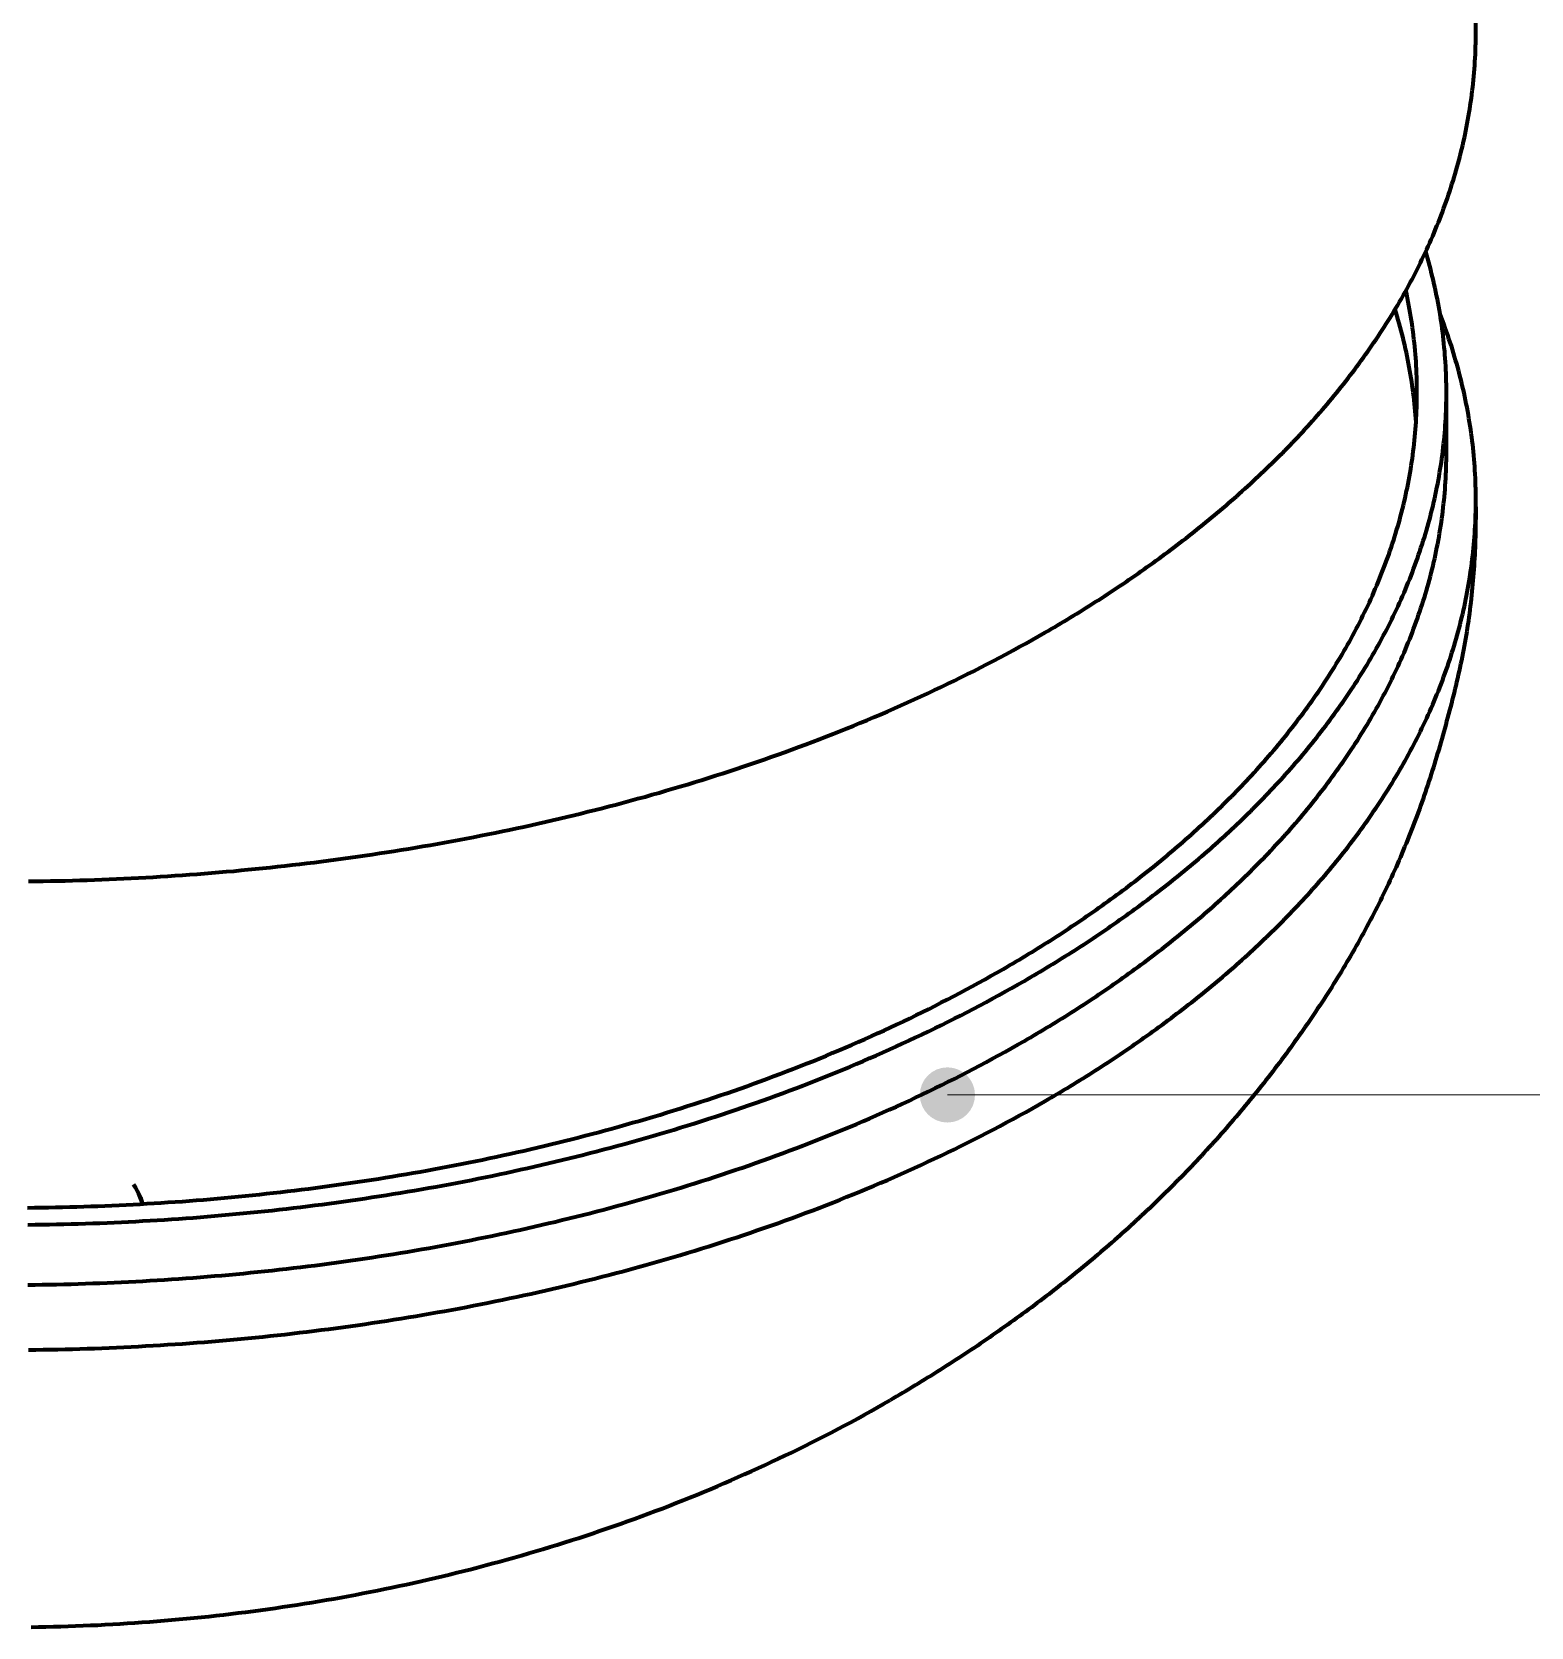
# Model space of a CAD drawing. Header units: millimetres. Extents: x 0 to 420, y 0 to 297.
# Drawn here: x 140.45 to 173.05, y 45.89 to 80.58 of the extents above; entities that cross this region are included whole.
import ezdxf

# ---------------------------------------------------------------- set-up
doc = ezdxf.new("R2010")
doc.units = ezdxf.units.MM
doc.layers.add('01-VISIBLE', color=7, linetype='CONTINUOUS', lineweight=70)
doc.layers.add('08-FINA', color=5, linetype='CONTINUOUS', lineweight=18)

msp = doc.modelspace()

# ---------------------------------------------------------------- hatches: boundary and pattern name
at = {"layer": '08-FINA'}
h = msp.add_hatch(color=7, dxfattribs=at)
h.dxf.hatch_style = 1
edge = h.paths.add_edge_path()
edge.add_arc((160.356, 57.464), 0.6, 0, 360)

# ---------------------------------------------------------------- linework, layer by layer
at = {"layer": '01-VISIBLE'}
for p, q in [((171.847, 80.583), (171.847, 185.095)), ((171.207, 71.438), (171.207, 72.745))]:
    msp.add_line(p, q, dxfattribs=at)
for points in [[(162.475, 67.519), (162.544, 67.559), (162.613, 67.6), (162.682, 67.64), (162.752, 67.681), (162.82, 67.722), (162.889, 67.763), (162.958, 67.804), (163.027, 67.846), (163.095, 67.888), (163.164, 67.93), (163.232, 67.972), (163.3, 68.014), (163.368, 68.056), (163.436, 68.099), (163.504, 68.142), (163.571, 68.185), (163.639, 68.228), (163.706, 68.271), (163.774, 68.315), (163.841, 68.359), (163.908, 68.403), (163.975, 68.447), (164.041, 68.491), (164.108, 68.536), (164.175, 68.581), (164.241, 68.626), (164.307, 68.671), (164.373, 68.716), (164.439, 68.762), (164.505, 68.808), (164.571, 68.854), (164.636, 68.9), (164.702, 68.946), (164.767, 68.993), (164.832, 69.04), (164.897, 69.087), (164.962, 69.134), (165.026, 69.181), (165.091, 69.229), (165.155, 69.277), (165.219, 69.325), (165.283, 69.373), (165.347, 69.422), (165.411, 69.47), (165.475, 69.519), (165.538, 69.568), (165.601, 69.618), (165.664, 69.667), (165.727, 69.717), (165.79, 69.767), (165.852, 69.817), (165.915, 69.867), (165.977, 69.918), (166.039, 69.969), (166.101, 70.02), (166.162, 70.071), (166.224, 70.123), (166.285, 70.174), (166.346, 70.226), (166.407, 70.278), (166.468, 70.331), (166.528, 70.383), (166.589, 70.436), (166.649, 70.489), (166.709, 70.542), (166.769, 70.596), (166.828, 70.65), (166.887, 70.704), (166.947, 70.758), (167.006, 70.812), (167.064, 70.867), (167.123, 70.922), (167.181, 70.977), (167.239, 71.032), (167.297, 71.087), (167.355, 71.143), (167.412, 71.199), (167.469, 71.255), (167.526, 71.312), (167.583, 71.368), (167.639, 71.425), (167.696, 71.483), (167.752, 71.54), (167.807, 71.598), (167.863, 71.655), (167.918, 71.713), (167.973, 71.772), (168.028, 71.83), (168.083, 71.889), (168.137, 71.948), (168.191, 72.007), (168.245, 72.067), (168.298, 72.127), (168.351, 72.187), (168.404, 72.247), (168.457, 72.307), (168.509, 72.368), (168.562, 72.429), (168.613, 72.49), (168.665, 72.551), (168.716, 72.613), (168.767, 72.675), (168.818, 72.737), (168.868, 72.799), (168.918, 72.862), (168.968, 72.925), (169.018, 72.988), (169.067, 73.051), (169.116, 73.115), (169.164, 73.178), (169.213, 73.242), (169.261, 73.307), (169.308, 73.371), (169.356, 73.436), (169.403, 73.501), (169.449, 73.566), (169.496, 73.632), (169.541, 73.697), (169.587, 73.763), (169.632, 73.829), (169.677, 73.896), (169.722, 73.962), (169.766, 74.029), (169.81, 74.096), (169.853, 74.164), (169.897, 74.231), (169.939, 74.299), (169.982, 74.367), (170.024, 74.436), (170.065, 74.504), (170.107, 74.573), (170.147, 74.642), (170.188, 74.711), (170.228, 74.781), (170.268, 74.85), (170.307, 74.92), (170.346, 74.99), (170.384, 75.061), (170.422, 75.131), (170.46, 75.202), (170.497, 75.273), (170.534, 75.344), (170.57, 75.416), (170.606, 75.488), (170.641, 75.559), (170.676, 75.632), (170.711, 75.704), (170.745, 75.777), (170.779, 75.849), (170.812, 75.922), (170.845, 75.995), (170.877, 76.069), (170.909, 76.142), (170.94, 76.216), (170.971, 76.29), (171.002, 76.364), (171.032, 76.439), (171.061, 76.513), (171.09, 76.588), (171.119, 76.663), (171.147, 76.738), (171.174, 76.814), (171.201, 76.889), (171.227, 76.965), (171.253, 77.041), (171.279, 77.117), (171.304, 77.193), (171.328, 77.269), (171.352, 77.346), (171.375, 77.422), (171.398, 77.499), (171.421, 77.576), (171.442, 77.653), (171.464, 77.731), (171.484, 77.808), (171.504, 77.886), (171.524, 77.964), (171.543, 78.042), (171.561, 78.12), (171.579, 78.198), (171.597, 78.276), (171.613, 78.354), (171.63, 78.433), (171.645, 78.512), (171.66, 78.59), (171.675, 78.669), (171.689, 78.748), (171.702, 78.827), (171.715, 78.906), (171.727, 78.986), (171.739, 79.065), (171.75, 79.144), (171.76, 79.224), (171.77, 79.303), (171.78, 79.383), (171.788, 79.463), (171.796, 79.543), (171.804, 79.622), (171.811, 79.702), (171.817, 79.782), (171.823, 79.862), (171.828, 79.942), (171.832, 80.022), (171.836, 80.102), (171.84, 80.182), (171.842, 80.263), (171.844, 80.343), (171.846, 80.423), (171.847, 80.503), (171.847, 80.583)], [(171.207, 72.745), (171.207, 72.826), (171.206, 72.908), (171.204, 72.99), (171.202, 73.071), (171.199, 73.153), (171.196, 73.234), (171.192, 73.316), (171.187, 73.397), (171.181, 73.479), (171.175, 73.56), (171.169, 73.641), (171.161, 73.723), (171.154, 73.804), (171.145, 73.885), (171.136, 73.966), (171.126, 74.047), (171.116, 74.128), (171.105, 74.209), (171.093, 74.29), (171.081, 74.37), (171.068, 74.451), (171.054, 74.531), (171.04, 74.612), (171.025, 74.692), (171.01, 74.772), (170.994, 74.852), (170.978, 74.932), (170.96, 75.012), (170.943, 75.091), (170.924, 75.171), (170.905, 75.25), (170.886, 75.33), (170.866, 75.409), (170.845, 75.488), (170.824, 75.566), (170.802, 75.645), (170.78, 75.724), (170.757, 75.802)], [(170.567, 72.745), (170.567, 72.827), (170.566, 72.91), (170.564, 72.993), (170.562, 73.075), (170.559, 73.158), (170.555, 73.24), (170.551, 73.323), (170.546, 73.405), (170.54, 73.487), (170.534, 73.57), (170.527, 73.652), (170.519, 73.734), (170.511, 73.816), (170.502, 73.898), (170.493, 73.98), (170.482, 74.062), (170.471, 74.144), (170.46, 74.226), (170.448, 74.308), (170.435, 74.389), (170.421, 74.471), (170.407, 74.552), (170.393, 74.633), (170.377, 74.714), (170.361, 74.795), (170.345, 74.876), (170.327, 74.957)], [(170.546, 72.092), (170.541, 72.172), (170.535, 72.253), (170.528, 72.333), (170.521, 72.414), (170.513, 72.494), (170.504, 72.574), (170.495, 72.655), (170.485, 72.735), (170.475, 72.815), (170.463, 72.895), (170.452, 72.975), (170.439, 73.055), (170.426, 73.134), (170.413, 73.214), (170.399, 73.293), (170.384, 73.373), (170.369, 73.452), (170.353, 73.531), (170.336, 73.61), (170.319, 73.689), (170.301, 73.768), (170.283, 73.847), (170.264, 73.925), (170.244, 74.003), (170.224, 74.082), (170.203, 74.16), (170.182, 74.238), (170.16, 74.315), (170.138, 74.393), (170.115, 74.47), (170.091, 74.548)], [(171.847, 70.393), (171.847, 70.475), (171.846, 70.556), (171.844, 70.637), (171.842, 70.719), (171.839, 70.8), (171.836, 70.881), (171.832, 70.962), (171.827, 71.044), (171.822, 71.125), (171.816, 71.206), (171.81, 71.287), (171.803, 71.368), (171.795, 71.449), (171.787, 71.53), (171.778, 71.611), (171.768, 71.691), (171.758, 71.772), (171.747, 71.853), (171.736, 71.933), (171.724, 72.014), (171.711, 72.094), (171.698, 72.174), (171.684, 72.255), (171.67, 72.335), (171.655, 72.415), (171.64, 72.494), (171.623, 72.574), (171.607, 72.654), (171.59, 72.733), (171.572, 72.812), (171.553, 72.892), (171.534, 72.971), (171.515, 73.05), (171.495, 73.129), (171.474, 73.207), (171.453, 73.286), (171.431, 73.364), (171.408, 73.442), (171.386, 73.52), (171.362, 73.598), (171.338, 73.676), (171.314, 73.753), (171.288, 73.831), (171.263, 73.908), (171.237, 73.985), (171.21, 74.062), (171.183, 74.138), (171.155, 74.215), (171.127, 74.291), (171.098, 74.367), (171.069, 74.443)], [(161.57, 60.203), (161.639, 60.244), (161.708, 60.284), (161.777, 60.324), (161.846, 60.365), (161.915, 60.406), (161.983, 60.447), (162.052, 60.488), (162.12, 60.53), (162.189, 60.571), (162.257, 60.613), (162.325, 60.655), (162.393, 60.698), (162.461, 60.74), (162.528, 60.783), (162.596, 60.826), (162.663, 60.869), (162.731, 60.912), (162.798, 60.955), (162.865, 60.999), (162.932, 61.043), (162.999, 61.087), (163.065, 61.131), (163.132, 61.176), (163.198, 61.22), (163.265, 61.265), (163.331, 61.31), (163.397, 61.356), (163.462, 61.401), (163.528, 61.447), (163.594, 61.493), (163.659, 61.539), (163.724, 61.585), (163.789, 61.632), (163.854, 61.679), (163.919, 61.726), (163.984, 61.773), (164.048, 61.82), (164.112, 61.868), (164.176, 61.916), (164.24, 61.964), (164.304, 62.012), (164.368, 62.061), (164.431, 62.109), (164.495, 62.158), (164.558, 62.208), (164.621, 62.257), (164.684, 62.307), (164.746, 62.356), (164.809, 62.406), (164.871, 62.457), (164.933, 62.507), (164.995, 62.558), (165.056, 62.609), (165.118, 62.66), (165.179, 62.712), (165.24, 62.763), (165.301, 62.815), (165.362, 62.867), (165.423, 62.92), (165.483, 62.972), (165.543, 63.025), (165.603, 63.078), (165.663, 63.131), (165.722, 63.185), (165.782, 63.238), (165.841, 63.292), (165.9, 63.346), (165.958, 63.401), (166.017, 63.456), (166.075, 63.51), (166.133, 63.566), (166.191, 63.621), (166.248, 63.677), (166.306, 63.732), (166.363, 63.789), (166.419, 63.845), (166.476, 63.901), (166.532, 63.958), (166.589, 64.015), (166.644, 64.073), (166.7, 64.13), (166.755, 64.188), (166.811, 64.246), (166.865, 64.304), (166.92, 64.363), (166.974, 64.421), (167.028, 64.48), (167.082, 64.54), (167.136, 64.599), (167.189, 64.659), (167.242, 64.719), (167.295, 64.779), (167.347, 64.84), (167.399, 64.9), (167.451, 64.961), (167.502, 65.023), (167.554, 65.084), (167.605, 65.146), (167.655, 65.208), (167.706, 65.27), (167.756, 65.332), (167.805, 65.395), (167.855, 65.458), (167.904, 65.521), (167.953, 65.585), (168.001, 65.648), (168.049, 65.712), (168.097, 65.777), (168.144, 65.841), (168.191, 65.906), (168.238, 65.971), (168.285, 66.036), (168.331, 66.101), (168.376, 66.167), (168.422, 66.233), (168.467, 66.299), (168.511, 66.365), (168.556, 66.432), (168.599, 66.499), (168.643, 66.566), (168.686, 66.634), (168.729, 66.701), (168.771, 66.769), (168.813, 66.837), (168.855, 66.906), (168.896, 66.974), (168.937, 67.043), (168.977, 67.112), (169.017, 67.182), (169.056, 67.251), (169.096, 67.321), (169.134, 67.391), (169.172, 67.461), (169.21, 67.532), (169.248, 67.603), (169.285, 67.674), (169.321, 67.745), (169.357, 67.816), (169.393, 67.888), (169.428, 67.96), (169.463, 68.032), (169.497, 68.104), (169.531, 68.177), (169.564, 68.249), (169.597, 68.322), (169.629, 68.396), (169.661, 68.469), (169.693, 68.543), (169.723, 68.616), (169.754, 68.691), (169.784, 68.765), (169.813, 68.839), (169.842, 68.914), (169.87, 68.989), (169.898, 69.064), (169.926, 69.139), (169.952, 69.214), (169.979, 69.29), (170.004, 69.366), (170.03, 69.442), (170.054, 69.518), (170.079, 69.594), (170.102, 69.67), (170.125, 69.747), (170.148, 69.824), (170.17, 69.901), (170.191, 69.978), (170.212, 70.055), (170.232, 70.133), (170.252, 70.21), (170.271, 70.288), (170.29, 70.366), (170.308, 70.444), (170.325, 70.522), (170.342, 70.6), (170.358, 70.678), (170.374, 70.757), (170.389, 70.835), (170.403, 70.914), (170.417, 70.993), (170.43, 71.072), (170.443, 71.151), (170.455, 71.23), (170.466, 71.309), (170.477, 71.388), (170.487, 71.468), (170.497, 71.547), (170.506, 71.627), (170.514, 71.706), (170.522, 71.786), (170.529, 71.866), (170.536, 71.945), (170.542, 72.025), (170.547, 72.105), (170.552, 72.185), (170.556, 72.265), (170.559, 72.345), (170.562, 72.425), (170.564, 72.505), (170.566, 72.585), (170.567, 72.665), (170.567, 72.745)], [(162.022, 59.942), (162.091, 59.982), (162.161, 60.023), (162.23, 60.063), (162.299, 60.104), (162.368, 60.145), (162.436, 60.186), (162.505, 60.227), (162.573, 60.269), (162.642, 60.31), (162.71, 60.352), (162.778, 60.394), (162.846, 60.437), (162.914, 60.479), (162.982, 60.522), (163.05, 60.564), (163.117, 60.607), (163.185, 60.651), (163.252, 60.694), (163.319, 60.738), (163.386, 60.782), (163.453, 60.826), (163.52, 60.87), (163.587, 60.914), (163.653, 60.959), (163.72, 61.004), (163.786, 61.049), (163.852, 61.094), (163.918, 61.14), (163.984, 61.185), (164.049, 61.231), (164.115, 61.277), (164.18, 61.323), (164.246, 61.37), (164.311, 61.417), (164.376, 61.463), (164.44, 61.511), (164.505, 61.558), (164.569, 61.605), (164.634, 61.653), (164.698, 61.701), (164.762, 61.749), (164.826, 61.798), (164.889, 61.846), (164.953, 61.895), (165.016, 61.944), (165.079, 61.993), (165.142, 62.043), (165.205, 62.093), (165.268, 62.142), (165.33, 62.193), (165.393, 62.243), (165.455, 62.293), (165.517, 62.344), (165.579, 62.395), (165.64, 62.446), (165.702, 62.498), (165.763, 62.55), (165.824, 62.602), (165.885, 62.654), (165.945, 62.706), (166.006, 62.759), (166.066, 62.811), (166.126, 62.864), (166.186, 62.918), (166.245, 62.971), (166.305, 63.025), (166.364, 63.079), (166.423, 63.133), (166.482, 63.187), (166.541, 63.242), (166.599, 63.297), (166.657, 63.352), (166.715, 63.407), (166.773, 63.463), (166.83, 63.519), (166.887, 63.575), (166.944, 63.631), (167.001, 63.687), (167.058, 63.744), (167.114, 63.801), (167.17, 63.858), (167.226, 63.916), (167.281, 63.974), (167.337, 64.031), (167.392, 64.09), (167.447, 64.148), (167.501, 64.207), (167.556, 64.266), (167.61, 64.325), (167.663, 64.384), (167.717, 64.444), (167.77, 64.504), (167.823, 64.564), (167.876, 64.624), (167.928, 64.685), (167.98, 64.745), (168.032, 64.806), (168.084, 64.868), (168.135, 64.929), (168.186, 64.991), (168.237, 65.053), (168.287, 65.115), (168.337, 65.178), (168.387, 65.241), (168.436, 65.304), (168.485, 65.367), (168.534, 65.43), (168.583, 65.494), (168.631, 65.558), (168.679, 65.622), (168.726, 65.687), (168.774, 65.752), (168.82, 65.817), (168.867, 65.882), (168.913, 65.947), (168.959, 66.013), (169.004, 66.079), (169.05, 66.145), (169.094, 66.211), (169.139, 66.278), (169.183, 66.345), (169.226, 66.412), (169.27, 66.48), (169.313, 66.547), (169.355, 66.615), (169.397, 66.683), (169.439, 66.752), (169.481, 66.82), (169.522, 66.889), (169.562, 66.958), (169.602, 67.027), (169.642, 67.097), (169.682, 67.166), (169.721, 67.236), (169.759, 67.307), (169.797, 67.377), (169.835, 67.448), (169.872, 67.519), (169.909, 67.59), (169.946, 67.661), (169.982, 67.733), (170.017, 67.804), (170.052, 67.876), (170.087, 67.949), (170.121, 68.021), (170.155, 68.094), (170.188, 68.167), (170.221, 68.24), (170.253, 68.313), (170.285, 68.387), (170.316, 68.46), (170.347, 68.534), (170.378, 68.608), (170.408, 68.683), (170.437, 68.757), (170.466, 68.832), (170.494, 68.907), (170.522, 68.982), (170.55, 69.057), (170.577, 69.132), (170.603, 69.208), (170.629, 69.284), (170.654, 69.36), (170.679, 69.436), (170.703, 69.512), (170.727, 69.589), (170.75, 69.666), (170.773, 69.742), (170.795, 69.819), (170.817, 69.897), (170.838, 69.974), (170.858, 70.051), (170.878, 70.129), (170.897, 70.207), (170.916, 70.284), (170.935, 70.362), (170.952, 70.441), (170.969, 70.519), (170.986, 70.597), (171.002, 70.676), (171.017, 70.754), (171.032, 70.833), (171.046, 70.912), (171.06, 70.991), (171.073, 71.07), (171.085, 71.149), (171.097, 71.228), (171.108, 71.308), (171.119, 71.387), (171.129, 71.466), (171.138, 71.546), (171.147, 71.626), (171.155, 71.705), (171.163, 71.785), (171.17, 71.865), (171.177, 71.945), (171.182, 72.025), (171.188, 72.104), (171.192, 72.184), (171.196, 72.264), (171.2, 72.344), (171.202, 72.425), (171.204, 72.505), (171.206, 72.585), (171.207, 72.665), (171.207, 72.745)], [(162.022, 58.636), (162.091, 58.676), (162.161, 58.716), (162.23, 58.757), (162.299, 58.798), (162.368, 58.838), (162.436, 58.88), (162.505, 58.921), (162.573, 58.962), (162.642, 59.004), (162.71, 59.046), (162.778, 59.088), (162.846, 59.13), (162.914, 59.173), (162.982, 59.215), (163.05, 59.258), (163.117, 59.301), (163.185, 59.344), (163.252, 59.388), (163.319, 59.431), (163.386, 59.475), (163.453, 59.519), (163.52, 59.563), (163.587, 59.608), (163.653, 59.653), (163.72, 59.697), (163.786, 59.742), (163.852, 59.788), (163.918, 59.833), (163.984, 59.879), (164.049, 59.925), (164.115, 59.971), (164.18, 60.017), (164.246, 60.063), (164.311, 60.11), (164.376, 60.157), (164.44, 60.204), (164.505, 60.252), (164.569, 60.299), (164.634, 60.347), (164.698, 60.395), (164.762, 60.443), (164.826, 60.491), (164.889, 60.54), (164.953, 60.589), (165.016, 60.638), (165.079, 60.687), (165.142, 60.736), (165.205, 60.786), (165.268, 60.836), (165.33, 60.886), (165.393, 60.937), (165.455, 60.987), (165.517, 61.038), (165.579, 61.089), (165.64, 61.14), (165.702, 61.192), (165.763, 61.243), (165.824, 61.295), (165.885, 61.347), (165.945, 61.4), (166.006, 61.452), (166.066, 61.505), (166.126, 61.558), (166.186, 61.611), (166.245, 61.665), (166.305, 61.718), (166.364, 61.772), (166.423, 61.827), (166.482, 61.881), (166.541, 61.936), (166.599, 61.99), (166.657, 62.046), (166.715, 62.101), (166.773, 62.156), (166.83, 62.212), (166.887, 62.268), (166.944, 62.325), (167.001, 62.381), (167.058, 62.438), (167.114, 62.495), (167.17, 62.552), (167.226, 62.609), (167.281, 62.667), (167.337, 62.725), (167.392, 62.783), (167.447, 62.842), (167.501, 62.9), (167.556, 62.959), (167.61, 63.018), (167.663, 63.078), (167.717, 63.137), (167.77, 63.197), (167.823, 63.257), (167.876, 63.318), (167.928, 63.378), (167.98, 63.439), (168.032, 63.5), (168.084, 63.561), (168.135, 63.623), (168.186, 63.685), (168.237, 63.747), (168.287, 63.809), (168.337, 63.872), (168.387, 63.934), (168.436, 63.997), (168.485, 64.061), (168.534, 64.124), (168.583, 64.188), (168.631, 64.252), (168.679, 64.316), (168.726, 64.38), (168.774, 64.445), (168.82, 64.51), (168.867, 64.575), (168.913, 64.641), (168.959, 64.707), (169.004, 64.772), (169.05, 64.839), (169.094, 64.905), (169.139, 64.972), (169.183, 65.039), (169.226, 65.106), (169.27, 65.173), (169.313, 65.241), (169.355, 65.309), (169.397, 65.377), (169.439, 65.445), (169.481, 65.514), (169.522, 65.582), (169.562, 65.652), (169.602, 65.721), (169.642, 65.79), (169.682, 65.86), (169.721, 65.93), (169.759, 66), (169.797, 66.071), (169.835, 66.141), (169.872, 66.212), (169.909, 66.283), (169.946, 66.355), (169.982, 66.426), (170.017, 66.498), (170.052, 66.57), (170.087, 66.642), (170.121, 66.715), (170.155, 66.787), (170.188, 66.86), (170.221, 66.933), (170.253, 67.007), (170.285, 67.08), (170.316, 67.154), (170.347, 67.228), (170.378, 67.302), (170.408, 67.376), (170.437, 67.451), (170.466, 67.525), (170.494, 67.6), (170.522, 67.675), (170.55, 67.751), (170.577, 67.826), (170.603, 67.902), (170.629, 67.978), (170.654, 68.054), (170.679, 68.13), (170.703, 68.206), (170.727, 68.283), (170.75, 68.359), (170.773, 68.436), (170.795, 68.513), (170.817, 68.59), (170.838, 68.667), (170.858, 68.745), (170.878, 68.822), (170.897, 68.9), (170.916, 68.978), (170.935, 69.056), (170.952, 69.134), (170.969, 69.212), (170.986, 69.291), (171.002, 69.369), (171.017, 69.448), (171.032, 69.527), (171.046, 69.605), (171.06, 69.684), (171.073, 69.763), (171.085, 69.843), (171.097, 69.922), (171.108, 70.001), (171.119, 70.081), (171.129, 70.16), (171.138, 70.24), (171.147, 70.319), (171.155, 70.399), (171.163, 70.479), (171.17, 70.558), (171.177, 70.638), (171.182, 70.718), (171.188, 70.798), (171.192, 70.878), (171.196, 70.958), (171.2, 71.038), (171.202, 71.118), (171.204, 71.198), (171.206, 71.278), (171.207, 71.358), (171.207, 71.438)], [(171.846, 70.252), (171.846, 70.172), (171.845, 70.092), (171.844, 70.012), (171.843, 69.932), (171.842, 69.852), (171.84, 69.772), (171.839, 69.692), (171.837, 69.612), (171.834, 69.532), (171.832, 69.452), (171.829, 69.372), (171.825, 69.292), (171.822, 69.212), (171.817, 69.132), (171.813, 69.052), (171.808, 68.972), (171.803, 68.892), (171.797, 68.813), (171.791, 68.733), (171.784, 68.653), (171.777, 68.573), (171.77, 68.494), (171.762, 68.414), (171.754, 68.334), (171.745, 68.255), (171.736, 68.175), (171.727, 68.096), (171.717, 68.016), (171.707, 67.937), (171.696, 67.858), (171.685, 67.778), (171.673, 67.699), (171.661, 67.62), (171.648, 67.541), (171.636, 67.462), (171.622, 67.383), (171.608, 67.304), (171.594, 67.226), (171.579, 67.147), (171.564, 67.069), (171.548, 66.99), (171.532, 66.912), (171.516, 66.833), (171.499, 66.755), (171.482, 66.677), (171.464, 66.599), (171.447, 66.521), (171.428, 66.443), (171.41, 66.365), (171.391, 66.287), (171.372, 66.21), (171.353, 66.132), (171.333, 66.054), (171.314, 65.977), (171.294, 65.899), (171.273, 65.822), (171.253, 65.744), (171.233, 65.667), (171.212, 65.59), (171.191, 65.512), (171.17, 65.435), (171.148, 65.358), (171.127, 65.281), (171.105, 65.204), (171.083, 65.127), (171.061, 65.05), (171.039, 64.973), (171.016, 64.897), (170.993, 64.82), (170.97, 64.743), (170.947, 64.667), (170.924, 64.59), (170.9, 64.514), (170.876, 64.437), (170.852, 64.361), (170.827, 64.285), (170.802, 64.209), (170.777, 64.133), (170.752, 64.057), (170.726, 63.981), (170.7, 63.906), (170.673, 63.83), (170.646, 63.755), (170.619, 63.679), (170.592, 63.604), (170.564, 63.529), (170.536, 63.454), (170.507, 63.38), (170.478, 63.305), (170.449, 63.231), (170.42, 63.156), (170.39, 63.082), (170.36, 63.008), (170.329, 62.934), (170.299, 62.86), (170.268, 62.786), (170.238, 62.712), (170.207, 62.638), (170.175, 62.564), (170.143, 62.491), (170.111, 62.418), (170.078, 62.345), (170.045, 62.272), (170.012, 62.199), (169.978, 62.126), (169.945, 62.054), (169.91, 61.982), (169.876, 61.909), (169.841, 61.837), (169.806, 61.765), (169.771, 61.694), (169.735, 61.622), (169.699, 61.55), (169.663, 61.479), (169.626, 61.408), (169.59, 61.337), (169.552, 61.266), (169.515, 61.195), (169.477, 61.125), (169.44, 61.054), (169.401, 60.984), (169.363, 60.914), (169.324, 60.844), (169.285, 60.774), (169.246, 60.704), (169.206, 60.634), (169.166, 60.565), (169.126, 60.496), (169.086, 60.427), (169.045, 60.358), (169.005, 60.289), (168.964, 60.22), (168.922, 60.152), (168.881, 60.083), (168.839, 60.015), (168.797, 59.947), (168.754, 59.879), (168.712, 59.811), (168.669, 59.744), (168.626, 59.676), (168.583, 59.609), (168.539, 59.542), (168.495, 59.475), (168.452, 59.408), (168.407, 59.341), (168.363, 59.274), (168.318, 59.208), (168.274, 59.142), (168.229, 59.076), (168.183, 59.01), (168.138, 58.944), (168.092, 58.878), (168.046, 58.812), (168, 58.747), (167.954, 58.682), (167.907, 58.617), (167.861, 58.552), (167.814, 58.487), (167.766, 58.422), (167.719, 58.358), (167.671, 58.293), (167.624, 58.229), (167.576, 58.165), (167.528, 58.101), (167.479, 58.038), (167.43, 57.974), (167.382, 57.911), (167.333, 57.847), (167.283, 57.784), (167.234, 57.721), (167.184, 57.659), (167.135, 57.596), (167.085, 57.533), (167.034, 57.471), (166.984, 57.409), (166.933, 57.347), (166.882, 57.285), (166.831, 57.224), (166.78, 57.162), (166.729, 57.101), (166.677, 57.04), (166.625, 56.979), (166.573, 56.918), (166.521, 56.857), (166.469, 56.797), (166.416, 56.736), (166.364, 56.676), (166.311, 56.616), (166.257, 56.556), (166.204, 56.496), (166.151, 56.437), (166.097, 56.378), (166.043, 56.319), (165.989, 56.26), (165.935, 56.201), (165.88, 56.142), (165.826, 56.084), (165.771, 56.025), (165.716, 55.967), (165.661, 55.909), (165.605, 55.851), (165.55, 55.794), (165.494, 55.736), (165.438, 55.679), (165.382, 55.622), (165.326, 55.565), (165.269, 55.508), (165.213, 55.452), (165.156, 55.395), (165.099, 55.339), (165.042, 55.283), (164.985, 55.227), (164.927, 55.171), (164.87, 55.116), (164.812, 55.061), (164.754, 55.005), (164.696, 54.95), (164.637, 54.896), (164.579, 54.841), (164.52, 54.786), (164.462, 54.732), (164.403, 54.678), (164.344, 54.624), (164.284, 54.57), (164.225, 54.516), (164.165, 54.463), (164.106, 54.41), (164.046, 54.357), (163.986, 54.304), (163.926, 54.251), (163.865, 54.198), (163.805, 54.146), (163.744, 54.094), (163.684, 54.042), (163.623, 53.99), (163.562, 53.938), (163.5, 53.886), (163.439, 53.835), (163.377, 53.784), (163.316, 53.733), (163.254, 53.682), (163.192, 53.631), (163.13, 53.581), (163.068, 53.53), (163.006, 53.48), (162.943, 53.43), (162.88, 53.38), (162.818, 53.331), (162.755, 53.281), (162.692, 53.232), (162.629, 53.183), (162.565, 53.134), (162.502, 53.085), (162.438, 53.036), (162.375, 52.988), (162.311, 52.94), (162.247, 52.892), (162.183, 52.844), (162.119, 52.796), (162.054, 52.748), (161.99, 52.701), (161.925, 52.654), (161.86, 52.607), (161.796, 52.56), (161.731, 52.513), (161.666, 52.466), (161.6, 52.42), (161.535, 52.374), (161.47, 52.328), (161.404, 52.282), (161.338, 52.236), (161.273, 52.191), (161.207, 52.145), (161.141, 52.1), (161.074, 52.055), (161.008, 52.01), (160.942, 51.965), (160.875, 51.921), (160.809, 51.877), (160.742, 51.832), (160.675, 51.788), (160.608, 51.745), (160.541, 51.701), (160.474, 51.657), (160.407, 51.614), (160.339, 51.571), (160.272, 51.528), (160.204, 51.485), (160.136, 51.442), (160.069, 51.4), (160.001, 51.358), (159.933, 51.316), (159.864, 51.274), (159.796, 51.232), (159.728, 51.19), (159.659, 51.149), (159.591, 51.107), (159.522, 51.066), (159.453, 51.025), (159.385, 50.985), (159.316, 50.944), (159.247, 50.904), (159.177, 50.863), (159.108, 50.823)], [(162.475, 57.329), (162.544, 57.37), (162.613, 57.41), (162.682, 57.451), (162.752, 57.491), (162.82, 57.532), (162.889, 57.573), (162.958, 57.615), (163.027, 57.656), (163.095, 57.698), (163.164, 57.74), (163.232, 57.782), (163.3, 57.824), (163.368, 57.866), (163.436, 57.909), (163.504, 57.952), (163.571, 57.995), (163.639, 58.038), (163.706, 58.082), (163.774, 58.125), (163.841, 58.169), (163.908, 58.213), (163.975, 58.257), (164.041, 58.301), (164.108, 58.346), (164.175, 58.391), (164.241, 58.436), (164.307, 58.481), (164.373, 58.526), (164.439, 58.572), (164.505, 58.618), (164.571, 58.664), (164.636, 58.71), (164.702, 58.756), (164.767, 58.803), (164.832, 58.85), (164.897, 58.897), (164.962, 58.944), (165.026, 58.991), (165.091, 59.039), (165.155, 59.087), (165.219, 59.135), (165.283, 59.183), (165.347, 59.232), (165.411, 59.28), (165.475, 59.329), (165.538, 59.378), (165.601, 59.428), (165.664, 59.477), (165.727, 59.527), (165.79, 59.577), (165.852, 59.627), (165.915, 59.678), (165.977, 59.728), (166.039, 59.779), (166.101, 59.83), (166.162, 59.881), (166.224, 59.933), (166.285, 59.984), (166.346, 60.036), (166.407, 60.089), (166.468, 60.141), (166.528, 60.194), (166.589, 60.246), (166.649, 60.299), (166.709, 60.353), (166.769, 60.406), (166.828, 60.46), (166.887, 60.514), (166.947, 60.568), (167.006, 60.622), (167.064, 60.677), (167.123, 60.732), (167.181, 60.787), (167.239, 60.842), (167.297, 60.898), (167.355, 60.953), (167.412, 61.009), (167.469, 61.065), (167.526, 61.122), (167.583, 61.179), (167.639, 61.236), (167.696, 61.293), (167.752, 61.35), (167.807, 61.408), (167.863, 61.465), (167.918, 61.524), (167.973, 61.582), (168.028, 61.64), (168.083, 61.699), (168.137, 61.758), (168.191, 61.817), (168.245, 61.877), (168.298, 61.937), (168.351, 61.997), (168.404, 62.057), (168.457, 62.117), (168.509, 62.178), (168.562, 62.239), (168.613, 62.3), (168.665, 62.361), (168.716, 62.423), (168.767, 62.485), (168.818, 62.547), (168.868, 62.609), (168.918, 62.672), (168.968, 62.735), (169.018, 62.798), (169.067, 62.861), (169.116, 62.925), (169.164, 62.988), (169.213, 63.053), (169.261, 63.117), (169.308, 63.181), (169.356, 63.246), (169.403, 63.311), (169.449, 63.376), (169.496, 63.442), (169.541, 63.507), (169.587, 63.573), (169.632, 63.64), (169.677, 63.706), (169.722, 63.773), (169.766, 63.839), (169.81, 63.907), (169.853, 63.974), (169.897, 64.042), (169.939, 64.109), (169.982, 64.177), (170.024, 64.246), (170.065, 64.314), (170.107, 64.383), (170.147, 64.452), (170.188, 64.521), (170.228, 64.591), (170.268, 64.66), (170.307, 64.73), (170.346, 64.8), (170.384, 64.871), (170.422, 64.941), (170.46, 65.012), (170.497, 65.083), (170.534, 65.155), (170.57, 65.226), (170.606, 65.298), (170.641, 65.37), (170.676, 65.442), (170.711, 65.514), (170.745, 65.587), (170.779, 65.659), (170.812, 65.732), (170.845, 65.806), (170.877, 65.879), (170.909, 65.953), (170.94, 66.026), (170.971, 66.1), (171.002, 66.174), (171.032, 66.249), (171.061, 66.323), (171.09, 66.398), (171.119, 66.473), (171.147, 66.548), (171.174, 66.624), (171.201, 66.699), (171.227, 66.775), (171.253, 66.851), (171.279, 66.927), (171.304, 67.003), (171.328, 67.079), (171.352, 67.156), (171.375, 67.233), (171.398, 67.309), (171.421, 67.386), (171.442, 67.464), (171.464, 67.541), (171.484, 67.618), (171.504, 67.696), (171.524, 67.774), (171.543, 67.852), (171.561, 67.93), (171.579, 68.008), (171.597, 68.086), (171.613, 68.165), (171.63, 68.243), (171.645, 68.322), (171.66, 68.4), (171.675, 68.479), (171.689, 68.558), (171.702, 68.637), (171.715, 68.716), (171.727, 68.796), (171.739, 68.875), (171.75, 68.954), (171.76, 69.034), (171.77, 69.114), (171.78, 69.193), (171.788, 69.273), (171.796, 69.353), (171.804, 69.432), (171.811, 69.512), (171.817, 69.592), (171.823, 69.672), (171.828, 69.752), (171.832, 69.832), (171.836, 69.912), (171.84, 69.993), (171.842, 70.073), (171.844, 70.153), (171.846, 70.233), (171.847, 70.313), (171.847, 70.393)], [(140.371, 62.11), (140.531, 62.112), (140.69, 62.114), (140.85, 62.117), (141.01, 62.12), (141.169, 62.124), (141.329, 62.128), (141.489, 62.132), (141.648, 62.137), (141.808, 62.143), (141.967, 62.149), (142.127, 62.155), (142.287, 62.162), (142.446, 62.169), (142.606, 62.177), (142.765, 62.185), (142.925, 62.194), (143.084, 62.203), (143.243, 62.212), (143.403, 62.222), (143.562, 62.233), (143.721, 62.244), (143.881, 62.255), (144.04, 62.267), (144.199, 62.28), (144.358, 62.293), (144.517, 62.306), (144.677, 62.32), (144.836, 62.334), (144.995, 62.349), (145.154, 62.364), (145.313, 62.379), (145.471, 62.396), (145.63, 62.412), (145.789, 62.429), (145.948, 62.447), (146.106, 62.465), (146.265, 62.483), (146.424, 62.502), (146.582, 62.522), (146.741, 62.542), (146.899, 62.562), (147.057, 62.583), (147.216, 62.604), (147.374, 62.626), (147.532, 62.649), (147.69, 62.671), (147.848, 62.695), (148.006, 62.719), (148.164, 62.743), (148.321, 62.768), (148.479, 62.793), (148.637, 62.819), (148.794, 62.845), (148.952, 62.872), (149.109, 62.899), (149.266, 62.926), (149.423, 62.955), (149.581, 62.983), (149.738, 63.013), (149.894, 63.042), (150.051, 63.073), (150.208, 63.103), (150.365, 63.134), (150.521, 63.166), (150.678, 63.198), (150.834, 63.231), (150.99, 63.264), (151.146, 63.298), (151.302, 63.332), (151.458, 63.367), (151.614, 63.402), (151.769, 63.438), (151.925, 63.474), (152.08, 63.511), (152.236, 63.549), (152.391, 63.587), (152.546, 63.625), (152.701, 63.664), (152.855, 63.703), (153.01, 63.743), (153.164, 63.784), (153.319, 63.825), (153.473, 63.867), (153.627, 63.909), (153.781, 63.951), (153.935, 63.995), (154.088, 64.038), (154.242, 64.083), (154.395, 64.128), (154.548, 64.173), (154.701, 64.219), (154.854, 64.265), (155.006, 64.313), (155.159, 64.36), (155.311, 64.408), (155.463, 64.457), (155.615, 64.507), (155.766, 64.556), (155.918, 64.607), (156.069, 64.658), (156.22, 64.71), (156.371, 64.762), (156.522, 64.815), (156.673, 64.868), (156.823, 64.922), (156.973, 64.977), (157.123, 65.032), (157.272, 65.087), (157.422, 65.144), (157.571, 65.201), (157.72, 65.258), (157.869, 65.316), (158.017, 65.375), (158.165, 65.435), (158.313, 65.495), (158.461, 65.555), (158.609, 65.617), (158.756, 65.678), (158.903, 65.741), (159.05, 65.804), (159.196, 65.868), (159.342, 65.932), (159.488, 65.997), (159.633, 66.063), (159.779, 66.129), (159.924, 66.196), (160.068, 66.264), (160.213, 66.332), (160.357, 66.402), (160.5, 66.471), (160.644, 66.542), (160.787, 66.613), (160.929, 66.684), (161.072, 66.757), (161.214, 66.83), (161.355, 66.904), (161.497, 66.978), (161.637, 67.053), (161.778, 67.129), (161.918, 67.206), (162.058, 67.283), (162.197, 67.361), (162.336, 67.44), (162.475, 67.519)], [(140.35, 55.011), (140.503, 55.013), (140.657, 55.015), (140.81, 55.017), (140.963, 55.02), (141.116, 55.024), (141.27, 55.028), (141.423, 55.032), (141.576, 55.037), (141.729, 55.042), (141.883, 55.048), (142.036, 55.054), (142.189, 55.06), (142.342, 55.067), (142.495, 55.075), (142.648, 55.083), (142.801, 55.091), (142.955, 55.1), (143.108, 55.109), (143.261, 55.118), (143.414, 55.129), (143.566, 55.139), (143.719, 55.15), (143.872, 55.162), (144.025, 55.173), (144.178, 55.186), (144.331, 55.199), (144.483, 55.212), (144.636, 55.225), (144.789, 55.24), (144.941, 55.254), (145.094, 55.269), (145.246, 55.285), (145.399, 55.301), (145.551, 55.317), (145.704, 55.334), (145.856, 55.351), (146.008, 55.369), (146.161, 55.387), (146.313, 55.406), (146.465, 55.425), (146.617, 55.445), (146.769, 55.465), (146.921, 55.485), (147.073, 55.506), (147.224, 55.528), (147.376, 55.55), (147.528, 55.572), (147.679, 55.595), (147.831, 55.618), (147.982, 55.642), (148.134, 55.666), (148.285, 55.691), (148.436, 55.716), (148.587, 55.742), (148.739, 55.768), (148.89, 55.794), (149.04, 55.821), (149.191, 55.849), (149.342, 55.877), (149.493, 55.906), (149.643, 55.935), (149.794, 55.964), (149.944, 55.994), (150.094, 56.024), (150.244, 56.055), (150.394, 56.087), (150.544, 56.119), (150.694, 56.151), (150.844, 56.184), (150.994, 56.217), (151.143, 56.251), (151.292, 56.286), (151.442, 56.32), (151.591, 56.356), (151.74, 56.392), (151.889, 56.428), (152.038, 56.465), (152.186, 56.502), (152.335, 56.54), (152.483, 56.579), (152.632, 56.617), (152.78, 56.657), (152.928, 56.697), (153.076, 56.737), (153.223, 56.778), (153.371, 56.82), (153.518, 56.862), (153.666, 56.904), (153.813, 56.947), (153.96, 56.991), (154.107, 57.035), (154.253, 57.08), (154.4, 57.125), (154.546, 57.171), (154.692, 57.217), (154.838, 57.264), (154.984, 57.311), (155.13, 57.359), (155.275, 57.408), (155.42, 57.457), (155.565, 57.506), (155.71, 57.556), (155.855, 57.607), (156, 57.658), (156.144, 57.71), (156.288, 57.762), (156.432, 57.815), (156.575, 57.869), (156.719, 57.923), (156.862, 57.978), (157.005, 58.033), (157.148, 58.089), (157.29, 58.145), (157.433, 58.202), (157.575, 58.26), (157.717, 58.318), (157.858, 58.377), (158, 58.436), (158.141, 58.496), (158.281, 58.557), (158.422, 58.618), (158.562, 58.68), (158.702, 58.742), (158.842, 58.806), (158.981, 58.869), (159.121, 58.934), (159.259, 58.999), (159.398, 59.064), (159.536, 59.13), (159.674, 59.197), (159.812, 59.265), (159.949, 59.333), (160.086, 59.402), (160.223, 59.471), (160.359, 59.542), (160.495, 59.612), (160.631, 59.684), (160.766, 59.756), (160.901, 59.829), (161.035, 59.902), (161.169, 59.977), (161.303, 60.052), (161.437, 60.127), (161.57, 60.203)], [(140.361, 54.642), (140.517, 54.643), (140.674, 54.645), (140.83, 54.648), (140.986, 54.651), (141.143, 54.655), (141.299, 54.659), (141.456, 54.663), (141.612, 54.668), (141.769, 54.673), (141.925, 54.679), (142.081, 54.685), (142.238, 54.692), (142.394, 54.699), (142.55, 54.707), (142.707, 54.715), (142.863, 54.723), (143.019, 54.732), (143.175, 54.741), (143.332, 54.751), (143.488, 54.762), (143.644, 54.772), (143.8, 54.784), (143.956, 54.795), (144.112, 54.807), (144.268, 54.82), (144.424, 54.833), (144.58, 54.847), (144.736, 54.861), (144.892, 54.875), (145.048, 54.89), (145.203, 54.905), (145.359, 54.921), (145.515, 54.937), (145.67, 54.954), (145.826, 54.971), (145.981, 54.989), (146.137, 55.007), (146.292, 55.026), (146.447, 55.045), (146.603, 55.064), (146.758, 55.084), (146.913, 55.105), (147.068, 55.126), (147.223, 55.147), (147.378, 55.169), (147.533, 55.191), (147.688, 55.214), (147.843, 55.238), (147.997, 55.261), (148.152, 55.286), (148.306, 55.31), (148.461, 55.336), (148.615, 55.361), (148.77, 55.387), (148.924, 55.414), (149.078, 55.441), (149.232, 55.469), (149.386, 55.497), (149.54, 55.526), (149.694, 55.555), (149.847, 55.584), (150.001, 55.614), (150.154, 55.645), (150.308, 55.676), (150.461, 55.708), (150.614, 55.74), (150.767, 55.772), (150.92, 55.805), (151.073, 55.839), (151.226, 55.873), (151.378, 55.908), (151.531, 55.943), (151.683, 55.978), (151.836, 56.014), (151.988, 56.051), (152.14, 56.088), (152.292, 56.126), (152.443, 56.164), (152.595, 56.203), (152.747, 56.242), (152.898, 56.282), (153.049, 56.322), (153.2, 56.363), (153.351, 56.404), (153.502, 56.446), (153.653, 56.488), (153.803, 56.531), (153.954, 56.574), (154.104, 56.618), (154.254, 56.663), (154.404, 56.708), (154.553, 56.753), (154.703, 56.8), (154.852, 56.846), (155.002, 56.894), (155.151, 56.941), (155.299, 56.99), (155.448, 57.039), (155.597, 57.088), (155.745, 57.138), (155.893, 57.189), (156.041, 57.24), (156.189, 57.292), (156.336, 57.344), (156.483, 57.397), (156.63, 57.45), (156.777, 57.504), (156.924, 57.559), (157.07, 57.614), (157.217, 57.67), (157.363, 57.726), (157.508, 57.783), (157.654, 57.841), (157.799, 57.899), (157.944, 57.958), (158.089, 58.017), (158.233, 58.077), (158.378, 58.138), (158.522, 58.199), (158.665, 58.261), (158.809, 58.324), (158.952, 58.387), (159.095, 58.451), (159.238, 58.515), (159.38, 58.58), (159.522, 58.646), (159.664, 58.712), (159.805, 58.779), (159.946, 58.847), (160.087, 58.915), (160.228, 58.984), (160.368, 59.054), (160.508, 59.124), (160.647, 59.195), (160.786, 59.266), (160.925, 59.339), (161.064, 59.412), (161.202, 59.485), (161.339, 59.56), (161.477, 59.635), (161.614, 59.711), (161.75, 59.787), (161.886, 59.864), (162.022, 59.942)], [(140.361, 53.335), (140.517, 53.337), (140.674, 53.339), (140.83, 53.342), (140.986, 53.345), (141.143, 53.348), (141.299, 53.352), (141.456, 53.357), (141.612, 53.361), (141.769, 53.367), (141.925, 53.373), (142.081, 53.379), (142.238, 53.385), (142.394, 53.393), (142.55, 53.4), (142.707, 53.408), (142.863, 53.417), (143.019, 53.426), (143.175, 53.435), (143.332, 53.445), (143.488, 53.455), (143.644, 53.466), (143.8, 53.477), (143.956, 53.489), (144.112, 53.501), (144.268, 53.514), (144.424, 53.527), (144.58, 53.54), (144.736, 53.554), (144.892, 53.569), (145.048, 53.583), (145.203, 53.599), (145.359, 53.615), (145.515, 53.631), (145.67, 53.648), (145.826, 53.665), (145.981, 53.683), (146.137, 53.701), (146.292, 53.719), (146.447, 53.738), (146.603, 53.758), (146.758, 53.778), (146.913, 53.798), (147.068, 53.819), (147.223, 53.841), (147.378, 53.863), (147.533, 53.885), (147.688, 53.908), (147.843, 53.931), (147.997, 53.955), (148.152, 53.979), (148.306, 54.004), (148.461, 54.029), (148.615, 54.055), (148.77, 54.081), (148.924, 54.108), (149.078, 54.135), (149.232, 54.163), (149.386, 54.191), (149.54, 54.219), (149.694, 54.248), (149.847, 54.278), (150.001, 54.308), (150.154, 54.339), (150.308, 54.37), (150.461, 54.401), (150.614, 54.433), (150.767, 54.466), (150.92, 54.499), (151.073, 54.533), (151.226, 54.567), (151.378, 54.601), (151.531, 54.636), (151.683, 54.672), (151.836, 54.708), (151.988, 54.745), (152.14, 54.782), (152.292, 54.819), (152.443, 54.858), (152.595, 54.896), (152.747, 54.935), (152.898, 54.975), (153.049, 55.015), (153.2, 55.056), (153.351, 55.097), (153.502, 55.139), (153.653, 55.182), (153.803, 55.225), (153.954, 55.268), (154.104, 55.312), (154.254, 55.356), (154.404, 55.401), (154.553, 55.447), (154.703, 55.493), (154.852, 55.54), (155.002, 55.587), (155.151, 55.635), (155.299, 55.683), (155.448, 55.732), (155.597, 55.782), (155.745, 55.832), (155.893, 55.882), (156.041, 55.933), (156.189, 55.985), (156.336, 56.038), (156.483, 56.09), (156.63, 56.144), (156.777, 56.198), (156.924, 56.253), (157.07, 56.308), (157.217, 56.364), (157.363, 56.42), (157.508, 56.477), (157.654, 56.535), (157.799, 56.593), (157.944, 56.652), (158.089, 56.711), (158.233, 56.771), (158.378, 56.832), (158.522, 56.893), (158.665, 56.955), (158.809, 57.017), (158.952, 57.081), (159.095, 57.144), (159.238, 57.209), (159.38, 57.274), (159.522, 57.339), (159.664, 57.406), (159.805, 57.473), (159.946, 57.54), (160.087, 57.609), (160.228, 57.678), (160.368, 57.747), (160.508, 57.818), (160.647, 57.888), (160.786, 57.96), (160.925, 58.032), (161.064, 58.105), (161.202, 58.179), (161.339, 58.253), (161.477, 58.328), (161.614, 58.404), (161.75, 58.481), (161.886, 58.558), (162.022, 58.636)], [(140.371, 51.921), (140.531, 51.922), (140.69, 51.925), (140.85, 51.927), (141.01, 51.93), (141.169, 51.934), (141.329, 51.938), (141.489, 51.942), (141.648, 51.947), (141.808, 51.953), (141.967, 51.959), (142.127, 51.965), (142.287, 51.972), (142.446, 51.979), (142.606, 51.987), (142.765, 51.995), (142.925, 52.004), (143.084, 52.013), (143.243, 52.022), (143.403, 52.033), (143.562, 52.043), (143.721, 52.054), (143.881, 52.066), (144.04, 52.077), (144.199, 52.09), (144.358, 52.103), (144.517, 52.116), (144.677, 52.13), (144.836, 52.144), (144.995, 52.159), (145.154, 52.174), (145.313, 52.19), (145.471, 52.206), (145.63, 52.222), (145.789, 52.239), (145.948, 52.257), (146.106, 52.275), (146.265, 52.294), (146.424, 52.313), (146.582, 52.332), (146.741, 52.352), (146.899, 52.372), (147.057, 52.393), (147.216, 52.415), (147.374, 52.436), (147.532, 52.459), (147.69, 52.482), (147.848, 52.505), (148.006, 52.529), (148.164, 52.553), (148.321, 52.578), (148.479, 52.603), (148.637, 52.629), (148.794, 52.655), (148.952, 52.682), (149.109, 52.709), (149.266, 52.737), (149.423, 52.765), (149.581, 52.794), (149.738, 52.823), (149.894, 52.852), (150.051, 52.883), (150.208, 52.913), (150.365, 52.945), (150.521, 52.976), (150.678, 53.008), (150.834, 53.041), (150.99, 53.074), (151.146, 53.108), (151.302, 53.142), (151.458, 53.177), (151.614, 53.212), (151.769, 53.248), (151.925, 53.285), (152.08, 53.321), (152.236, 53.359), (152.391, 53.397), (152.546, 53.435), (152.701, 53.474), (152.855, 53.513), (153.01, 53.553), (153.164, 53.594), (153.319, 53.635), (153.473, 53.677), (153.627, 53.719), (153.781, 53.762), (153.935, 53.805), (154.088, 53.848), (154.242, 53.893), (154.395, 53.938), (154.548, 53.983), (154.701, 54.029), (154.854, 54.076), (155.006, 54.123), (155.159, 54.17), (155.311, 54.219), (155.463, 54.267), (155.615, 54.317), (155.766, 54.367), (155.918, 54.417), (156.069, 54.468), (156.22, 54.52), (156.371, 54.572), (156.522, 54.625), (156.673, 54.678), (156.823, 54.732), (156.973, 54.787), (157.123, 54.842), (157.272, 54.898), (157.422, 54.954), (157.571, 55.011), (157.72, 55.068), (157.869, 55.127), (158.017, 55.185), (158.165, 55.245), (158.313, 55.305), (158.461, 55.365), (158.609, 55.427), (158.756, 55.489), (158.903, 55.551), (159.05, 55.614), (159.196, 55.678), (159.342, 55.742), (159.488, 55.807), (159.633, 55.873), (159.779, 55.94), (159.924, 56.007), (160.068, 56.074), (160.213, 56.143), (160.357, 56.212), (160.5, 56.281), (160.644, 56.352), (160.787, 56.423), (160.929, 56.494), (161.072, 56.567), (161.214, 56.64), (161.355, 56.714), (161.497, 56.788), (161.637, 56.863), (161.778, 56.939), (161.918, 57.016), (162.058, 57.093), (162.197, 57.171), (162.336, 57.25), (162.475, 57.329)], [(142.849, 55.094), (142.829, 55.168), (142.804, 55.242), (142.774, 55.313), (142.74, 55.382), (142.701, 55.45), (142.658, 55.514)], [(142.658, 55.514), (142.701, 55.449), (142.74, 55.382), (142.775, 55.313), (142.806, 55.242), (142.832, 55.169), (142.852, 55.094)], [(140.431, 45.891), (140.592, 45.893), (140.754, 45.896), (140.915, 45.9), (141.076, 45.905), (141.237, 45.91), (141.399, 45.915), (141.56, 45.922), (141.721, 45.929), (141.882, 45.936), (142.044, 45.944), (142.205, 45.953), (142.366, 45.963), (142.527, 45.973), (142.688, 45.983), (142.849, 45.995), (143.01, 46.006), (143.171, 46.019), (143.331, 46.032), (143.492, 46.046), (143.653, 46.06), (143.814, 46.075), (143.974, 46.091), (144.135, 46.107), (144.295, 46.124), (144.456, 46.142), (144.616, 46.16), (144.776, 46.179), (144.936, 46.198), (145.096, 46.218), (145.256, 46.239), (145.416, 46.26), (145.576, 46.282), (145.736, 46.305), (145.896, 46.328), (146.055, 46.352), (146.215, 46.377), (146.374, 46.402), (146.534, 46.427), (146.693, 46.454), (146.852, 46.481), (147.011, 46.508), (147.17, 46.537), (147.328, 46.566), (147.487, 46.595), (147.646, 46.625), (147.804, 46.656), (147.962, 46.688), (148.12, 46.72), (148.278, 46.752), (148.436, 46.786), (148.594, 46.82), (148.752, 46.854), (148.909, 46.89), (149.066, 46.926), (149.224, 46.962), (149.381, 46.999), (149.537, 47.037), (149.694, 47.076), (149.851, 47.115), (150.007, 47.154), (150.163, 47.195), (150.319, 47.236), (150.475, 47.278), (150.631, 47.32), (150.786, 47.363), (150.942, 47.407), (151.097, 47.451), (151.252, 47.496), (151.407, 47.541), (151.561, 47.588), (151.716, 47.634), (151.87, 47.682), (152.024, 47.73), (152.178, 47.779), (152.331, 47.828), (152.485, 47.879), (152.638, 47.929), (152.791, 47.981), (152.944, 48.033), (153.096, 48.086), (153.248, 48.139), (153.4, 48.193), (153.552, 48.248), (153.704, 48.303), (153.855, 48.359), (154.006, 48.416), (154.157, 48.473), (154.307, 48.531), (154.458, 48.59), (154.608, 48.649), (154.758, 48.709), (154.907, 48.77), (155.056, 48.831), (155.205, 48.893), (155.354, 48.956), (155.502, 49.019), (155.651, 49.083), (155.798, 49.148), (155.946, 49.214), (156.093, 49.28), (156.24, 49.346), (156.387, 49.414), (156.533, 49.482), (156.679, 49.55), (156.825, 49.62), (156.97, 49.69), (157.115, 49.761), (157.26, 49.832), (157.404, 49.904), (157.548, 49.977), (157.692, 50.051), (157.835, 50.125), (157.978, 50.2), (158.121, 50.275), (158.263, 50.351), (158.405, 50.428), (158.546, 50.506), (158.687, 50.584), (158.828, 50.663), (158.968, 50.743), (159.108, 50.823)]]:
    msp.add_lwpolyline(points, dxfattribs=at)
at = {"layer": '08-FINA'}
msp.add_line((212.5, 57.464), (160.356, 57.464), dxfattribs=at)

doc.saveas('drawing.dxf')
